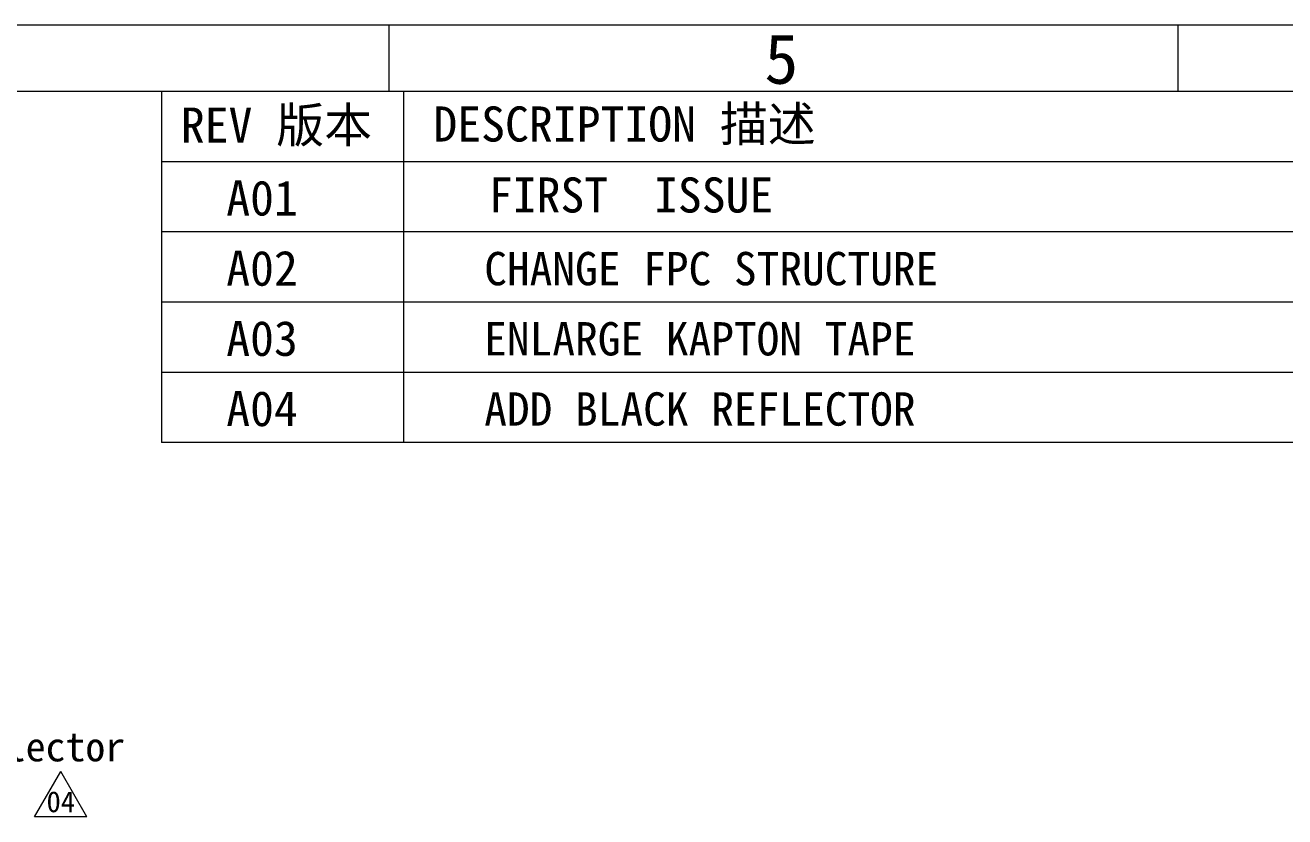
# Model space of a CAD drawing. Header units: millimetres. Extents: x 0 to 181, y 0 to 125.
# Drawn here: x 106.85 to 155.05, y 94.91 to 125.22 of the extents above; entities that cross this region are included whole.
import ezdxf
from ezdxf.enums import TextEntityAlignment as Align

# ---------------------------------------------------------------- set-up
doc = ezdxf.new("R2010")
doc.units = ezdxf.units.MM
doc.layers.add('DIM', color=5, linetype='Continuous')
doc.styles.add('宋体', font='')
doc.styles.get('宋体').set_extended_font_data('SimSun')

msp = doc.modelspace()

# ---------------------------------------------------------------- linework, layer by layer
at = {"lineweight": 13}
for p, q in [((181.1497, 125.2158), (0, 125.2158)), ((120.7665, 125.2158), (120.7665, 122.6733)), ((150.9581, 125.2158), (150.9581, 122.6733)), ((178.6072, 122.6733), (2.5425, 122.6733)), ((112.0589, 122.6733), (112.0589, 109.2379)), ((121.3201, 122.6733), (121.3201, 109.2379)), ((178.6072, 119.9862), (112.0589, 119.9862)), ((178.6072, 117.2991), (112.0589, 117.2991)), ((178.6072, 114.6121), (112.0589, 114.6121)), ((178.6072, 111.925), (112.0589, 111.925)), ((178.6072, 109.2379), (112.0589, 109.2379))]:
    msp.add_line(p, q, dxfattribs=at)
at = {"color": 1, "lineweight": 9}
for p, q in [((107.2095, 94.91), (108.2095, 96.642)), ((109.2095, 94.91), (108.2095, 96.642)), ((109.2095, 94.91), (107.2095, 94.91))]:
    msp.add_line(p, q, dxfattribs=at)

# ---------------------------------------------------------------- texts
at = {"lineweight": 13, "style": '宋体'}
for s, height, p in [('5', 1.9068, (135.1401, 122.9727)), ('REV 版本', 1.34354, (112.8007, 120.7209)), ('DESCRIPTION 描述', 1.343541, (122.4663, 120.7614)), ('CHANGE FPC STRUCTURE', 1.276901, (124.4149, 115.2582)), ('ENLARGE KAPTON TAPE', 1.276901, (124.4149, 112.5712)), ('ADD BLACK REFLECTOR', 1.276901, (124.4149, 109.8841))]:
    msp.add_text(s, height=height, dxfattribs=at).set_placement(p)
at = {"color": 1, "lineweight": 9, "style": '宋体'}
msp.add_text('04', height=0.8, dxfattribs=at).set_placement((108.2095, 95.4873), align=Align.MIDDLE_CENTER)
at = {"lineweight": 13, "style": '宋体', "flags": 8}
for tag, p, s, height in [('A01', (114.5413, 117.9284), '----', 1.34185), ('FIRST', (124.592, 118.0448), '', 1.3418), ('ISSUE', (130.9115, 118.0448), '', 1.3418), ('A02', (114.5413, 115.2413), '----', 1.34185), ('A03', (114.5413, 112.5542), '----', 1.34185), ('A04', (114.5413, 109.8672), '----', 1.34185)]:
    msp.add_attdef(tag, p, s, height=height, dxfattribs=at)
at = {"layer": 'DIM', "lineweight": 13, "insert": (99.2475, 98.1531), "char_height": 1.12, "width": 15.082274, "attachment_point": 1, "style": '宋体'}
msp.add_mtext('\\A1;Black Reflector', dxfattribs=at)

doc.saveas('drawing.dxf')
